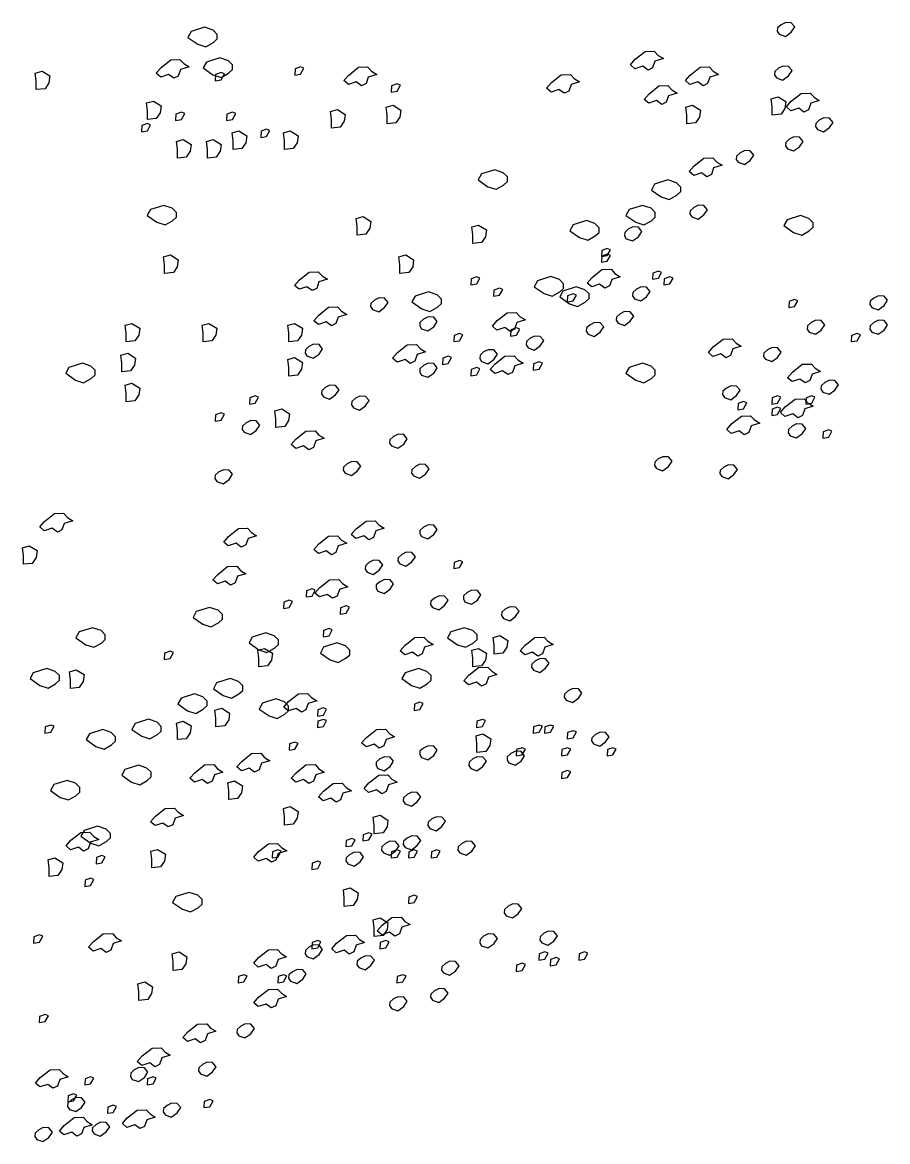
# Model space of a CAD drawing. Header units: millimetres. Extents: x 462666 to 1244237, y 2328025 to 3795663.
# Drawn here: x 1073242 to 1074748, y 2926836 to 2928785 of the extents above; entities that cross this region are included whole.
import ezdxf

# ---------------------------------------------------------------- set-up
doc = ezdxf.new("R2010")
doc.units = ezdxf.units.MM
doc.layers.add('arbre', color=250, linetype='Continuous')
doc.layers.add('Srafy', color=8, linetype='Continuous', lineweight=5)

# ---------------------------------------------------------------- blocks, each defined once
blk = doc.blocks.new('arbre3')
at = {"layer": 'arbre', "color": 252}
for points in [[(262.0811, 28.3131), (262.1354, 28.2957), (262.1854, 28.3239), (262.2115, 28.3478), (262.2115, 28.3782), (262.1832, 28.4065), (262.1267, 28.426), (262.0376, 28.3978), (262.0159, 28.3587)], [(265.953, 28.3801), (265.9943, 28.3649), (266.0334, 28.3932), (266.0574, 28.4279), (266.0334, 28.4562), (265.9965, 28.4583), (265.9661, 28.4431), (265.9422, 28.4214), (265.94, 28.3997)], [(264.9949, 28.2126), (265.0601, 28.2648), (265.1209, 28.2669), (265.147, 28.2387), (265.1818, 28.217), (265.1253, 28.1996), (265.1101, 28.1561), (265.0796, 28.1409), (265.0449, 28.167), (264.9927, 28.1496), (264.9623, 28.1757)], [(261.8367, 28.1575), (261.9019, 28.2097), (261.9627, 28.2118), (261.9888, 28.1836), (262.0236, 28.1619), (261.9671, 28.1445), (261.9519, 28.101), (261.9214, 28.0858), (261.8866, 28.1119), (261.8345, 28.0945), (261.8041, 28.1206)], [(262.1828, 28.1097), (262.2371, 28.0923), (262.2871, 28.1205), (262.3132, 28.1444), (262.3132, 28.1748), (262.285, 28.2031), (262.2284, 28.2226), (262.1393, 28.1944), (262.1176, 28.1553)], [(261.0056, 28.0103), (261.0056, 28.0689), (260.9991, 28.121), (261.0447, 28.1341), (261.0969, 28.1015), (261.0904, 28.0559), (261.0643, 28.0168)], [(262.1982, 28.0701), (262.2373, 28.0767), (262.259, 28.1158), (262.2373, 28.1245), (262.2003, 28.1114)], [(262.7275, 28.1079), (262.7666, 28.1145), (262.7884, 28.1536), (262.7666, 28.1623), (262.7297, 28.1492)], [(263.0866, 28.1076), (263.1518, 28.1597), (263.2126, 28.1619), (263.2387, 28.1336), (263.2735, 28.1119), (263.217, 28.0945), (263.2018, 28.0511), (263.1713, 28.0359), (263.1366, 28.0619), (263.0844, 28.0445), (263.054, 28.0706)], [(264.4365, 28.0576), (264.5017, 28.1097), (264.5625, 28.1119), (264.5886, 28.0836), (264.6234, 28.0619), (264.5669, 28.0445), (264.5517, 28.0011), (264.5212, 27.9859), (264.4864, 28.0119), (264.4343, 27.9946), (264.4039, 28.0206)], [(265.3614, 28.1076), (265.4266, 28.1597), (265.4875, 28.1619), (265.5135, 28.1336), (265.5483, 28.1119), (265.4918, 28.0945), (265.4766, 28.0511), (265.4462, 28.0359), (265.4114, 28.0619), (265.3592, 28.0445), (265.3288, 28.0706)], [(265.9348, 28.0895), (265.9761, 28.0742), (266.0153, 28.1025), (266.0392, 28.1373), (266.0153, 28.1655), (265.9783, 28.1677), (265.9479, 28.1525), (265.924, 28.1307), (265.9218, 28.109)], [(263.3703, 27.9946), (263.4094, 28.0011), (263.4312, 28.0402), (263.4094, 28.0489), (263.3725, 28.0358)], [(265.0864, 27.9826), (265.1516, 28.0348), (265.2125, 28.0369), (265.2386, 28.0087), (265.2733, 27.987), (265.2168, 27.9696), (265.2016, 27.9261), (265.1712, 27.9109), (265.1364, 27.937), (265.0842, 27.9196), (265.0538, 27.9457)], [(265.9071, 27.8394), (265.9071, 27.898), (265.9006, 27.9501), (265.9462, 27.9632), (265.9984, 27.9306), (265.9919, 27.885), (265.9658, 27.8459)], [(266.0334, 27.9331), (266.0986, 27.9853), (266.1595, 27.9874), (266.1856, 27.9592), (266.2203, 27.9375), (266.1638, 27.9201), (266.1486, 27.8766), (266.1182, 27.8614), (266.0834, 27.8875), (266.0312, 27.8701), (266.0008, 27.8962)], [(261.7466, 27.8109), (261.7466, 27.8695), (261.7401, 27.9216), (261.7857, 27.9347), (261.8378, 27.9021), (261.8313, 27.8565), (261.8052, 27.8174)], [(263.3424, 27.7824), (263.3424, 27.841), (263.3359, 27.8932), (263.3815, 27.9062), (263.4336, 27.8736), (263.4271, 27.828), (263.4011, 27.7889)], [(265.3372, 27.7824), (265.3372, 27.841), (265.3307, 27.8932), (265.3763, 27.9062), (265.4284, 27.8736), (265.4219, 27.828), (265.3958, 27.7889)], [(261.9335, 27.8056), (261.9726, 27.8121), (261.9944, 27.8512), (261.9726, 27.8599), (261.9357, 27.8469)], [(262.2738, 27.8056), (262.3129, 27.8121), (262.3347, 27.8512), (262.3129, 27.8599), (262.276, 27.8469)], [(262.9719, 27.7539), (262.9719, 27.8126), (262.9654, 27.8647), (263.011, 27.8777), (263.0632, 27.8451), (263.0567, 27.7995), (263.0306, 27.7604)], [(266.2075, 27.7443), (266.2488, 27.7291), (266.2879, 27.7573), (266.3118, 27.7921), (266.2879, 27.8203), (266.2509, 27.8225), (266.2205, 27.8073), (266.1966, 27.7856), (266.1944, 27.7638)], [(261.7066, 27.73), (261.7458, 27.7365), (261.7675, 27.7756), (261.7458, 27.7843), (261.7088, 27.7713)], [(262.3165, 27.6115), (262.3165, 27.6701), (262.31, 27.7222), (262.3556, 27.7353), (262.4077, 27.7027), (262.4012, 27.6571), (262.3752, 27.618)], [(262.5007, 27.6922), (262.5398, 27.6987), (262.5615, 27.7378), (262.5398, 27.7465), (262.5028, 27.7335)], [(262.6585, 27.6115), (262.6585, 27.6701), (262.652, 27.7222), (262.6976, 27.7353), (262.7497, 27.7027), (262.7432, 27.6571), (262.7171, 27.618)], [(261.946, 27.5545), (261.946, 27.6132), (261.9395, 27.6653), (261.9852, 27.6783), (262.0373, 27.6457), (262.0308, 27.6001), (262.0047, 27.561)], [(262.1455, 27.5545), (262.1455, 27.6132), (262.139, 27.6653), (262.1846, 27.6783), (262.2368, 27.6457), (262.2302, 27.6001), (262.2042, 27.561)], [(266.0075, 27.6171), (266.0488, 27.6019), (266.088, 27.6301), (266.1119, 27.6649), (266.088, 27.6931), (266.051, 27.6953), (266.0206, 27.6801), (265.9967, 27.6584), (265.9945, 27.6367)], [(265.6804, 27.5263), (265.7217, 27.5111), (265.7608, 27.5393), (265.7847, 27.5741), (265.7608, 27.6023), (265.7239, 27.6045), (265.6934, 27.5893), (265.6695, 27.5675), (265.6674, 27.5458)], [(265.3863, 27.5019), (265.4515, 27.5541), (265.5124, 27.5562), (265.5385, 27.528), (265.5732, 27.5063), (265.5167, 27.4889), (265.5015, 27.4454), (265.4711, 27.4302), (265.4363, 27.4563), (265.3842, 27.4389), (265.3537, 27.465)], [(264.014, 27.3639), (264.0684, 27.3465), (264.1184, 27.3748), (264.1445, 27.3987), (264.1445, 27.4291), (264.1162, 27.4573), (264.0597, 27.4769), (263.9706, 27.4486), (263.9488, 27.4095)], [(265.1671, 27.2961), (265.2214, 27.2787), (265.2714, 27.307), (265.2975, 27.3309), (265.2975, 27.3613), (265.2692, 27.3895), (265.2127, 27.4091), (265.1236, 27.3808), (265.1018, 27.3417)], [(261.8098, 27.1266), (261.8641, 27.1092), (261.9141, 27.1375), (261.9402, 27.1614), (261.9402, 27.1918), (261.9119, 27.22), (261.8554, 27.2396), (261.7663, 27.2114), (261.7446, 27.1722)], [(264.9975, 27.1266), (265.0518, 27.1092), (265.1018, 27.1375), (265.1279, 27.1614), (265.1279, 27.1918), (265.0996, 27.22), (265.0431, 27.2396), (264.954, 27.2114), (264.9323, 27.1722)], [(265.3714, 27.1629), (265.4127, 27.1477), (265.4518, 27.1759), (265.4758, 27.2107), (265.4518, 27.239), (265.4149, 27.2411), (265.3845, 27.2259), (265.3606, 27.2042), (265.3584, 27.1825)], [(263.1429, 27.0418), (263.1429, 27.1004), (263.1364, 27.1525), (263.182, 27.1656), (263.2342, 27.133), (263.2276, 27.0874), (263.2016, 27.0483)], [(264.6245, 27.0249), (264.6788, 27.0075), (264.7288, 27.0358), (264.7549, 27.0597), (264.7549, 27.0901), (264.7266, 27.1184), (264.6701, 27.1379), (264.581, 27.1097), (264.5593, 27.0706)], [(266.0488, 27.0588), (266.1031, 27.0414), (266.1531, 27.0697), (266.1792, 27.0936), (266.1792, 27.124), (266.1509, 27.1522), (266.0944, 27.1718), (266.0053, 27.1436), (265.9836, 27.1045)], [(263.9123, 26.9848), (263.9123, 27.0434), (263.9058, 27.0956), (263.9514, 27.1086), (264.0036, 27.076), (263.9971, 27.0304), (263.971, 26.9913)], [(264.9352, 27.0176), (264.9765, 27.0024), (265.0156, 27.0306), (265.0396, 27.0654), (265.0156, 27.0936), (264.9787, 27.0958), (264.9483, 27.0806), (264.9244, 27.0588), (264.9222, 27.0371)], [(264.7693, 26.8985), (264.8084, 26.905), (264.8302, 26.9441), (264.8084, 26.9528), (264.7715, 26.9398)], [(264.7693, 26.8607), (264.8084, 26.8672), (264.8302, 26.9063), (264.8084, 26.915), (264.7715, 26.902)], [(261.8606, 26.7854), (261.8606, 26.8441), (261.854, 26.8962), (261.8997, 26.9092), (261.9518, 26.8766), (261.9453, 26.831), (261.9192, 26.7919)], [(263.4279, 26.7854), (263.4279, 26.8441), (263.4214, 26.8962), (263.467, 26.9092), (263.5191, 26.8766), (263.5126, 26.831), (263.4865, 26.7919)], [(262.7581, 26.7433), (262.8233, 26.7955), (262.8841, 26.7976), (262.9102, 26.7694), (262.945, 26.7477), (262.8885, 26.7303), (262.8733, 26.6868), (262.8428, 26.6716), (262.808, 26.6977), (262.7559, 26.6803), (262.7255, 26.7064)], [(264.7073, 26.7593), (264.7725, 26.8114), (264.8334, 26.8136), (264.8594, 26.7854), (264.8942, 26.7636), (264.8377, 26.7462), (264.8225, 26.7028), (264.7921, 26.6876), (264.7573, 26.7137), (264.7051, 26.6963), (264.6747, 26.7223)], [(265.1096, 26.7473), (265.1487, 26.7538), (265.1705, 26.7929), (265.1487, 26.8016), (265.1118, 26.7886)], [(263.8997, 26.7095), (263.9388, 26.716), (263.9605, 26.7551), (263.9388, 26.7638), (263.9018, 26.7508)], [(264.3871, 26.6521), (264.4414, 26.6347), (264.4914, 26.6629), (264.5175, 26.6868), (264.5175, 26.7172), (264.4892, 26.7455), (264.4327, 26.765), (264.3436, 26.7368), (264.3219, 26.6977)], [(264.5566, 26.5843), (264.611, 26.5669), (264.661, 26.5951), (264.687, 26.619), (264.687, 26.6494), (264.6588, 26.6777), (264.6023, 26.6972), (264.5132, 26.669), (264.4914, 26.6299)], [(264.9897, 26.6179), (265.031, 26.6027), (265.0702, 26.6309), (265.0941, 26.6657), (265.0702, 26.6939), (265.0332, 26.6961), (265.0028, 26.6809), (264.9789, 26.6592), (264.9767, 26.6374)], [(265.1852, 26.7095), (265.2244, 26.716), (265.2461, 26.7551), (265.2244, 26.7638), (265.1874, 26.7508)], [(263.2449, 26.5452), (263.2862, 26.53), (263.3254, 26.5582), (263.3493, 26.593), (263.3254, 26.6213), (263.2884, 26.6234), (263.258, 26.6082), (263.2341, 26.5865), (263.2319, 26.5648)], [(263.5732, 26.5504), (263.6275, 26.533), (263.6775, 26.5612), (263.7036, 26.5851), (263.7036, 26.6155), (263.6753, 26.6438), (263.6188, 26.6633), (263.5297, 26.6351), (263.508, 26.596)], [(264.0509, 26.6339), (264.09, 26.6404), (264.1118, 26.6795), (264.09, 26.6882), (264.0531, 26.6752)], [(264.5424, 26.5961), (264.5816, 26.6026), (264.6033, 26.6417), (264.5816, 26.6504), (264.5446, 26.6374)], [(266.571, 26.5592), (266.6123, 26.544), (266.6514, 26.5722), (266.6753, 26.607), (266.6514, 26.6352), (266.6144, 26.6374), (266.584, 26.6222), (266.5601, 26.6005), (266.5579, 26.5788)], [(262.8866, 26.5083), (262.9518, 26.5605), (263.0126, 26.5626), (263.0387, 26.5344), (263.0735, 26.5127), (263.017, 26.4953), (263.0018, 26.4518), (262.9713, 26.4366), (262.9366, 26.4627), (262.8844, 26.4453), (262.854, 26.4714)], [(266.0171, 26.5583), (266.0562, 26.5648), (266.0779, 26.604), (266.0562, 26.6126), (266.0193, 26.5996)], [(263.5721, 26.418), (263.6134, 26.4028), (263.6525, 26.4311), (263.6764, 26.4658), (263.6525, 26.4941), (263.6156, 26.4963), (263.5851, 26.481), (263.5612, 26.4593), (263.5591, 26.4376)], [(264.0762, 26.4718), (264.1414, 26.524), (264.2022, 26.5261), (264.2283, 26.4979), (264.2631, 26.4762), (264.2066, 26.4588), (264.1914, 26.4153), (264.161, 26.4001), (264.1262, 26.4262), (264.074, 26.4088), (264.0436, 26.4349)], [(264.8807, 26.4544), (264.922, 26.4392), (264.9611, 26.4674), (264.985, 26.5022), (264.9611, 26.5304), (264.9242, 26.5326), (264.8937, 26.5174), (264.8698, 26.4957), (264.8677, 26.4739)], [(266.1529, 26.3957), (266.1942, 26.3805), (266.2334, 26.4087), (266.2573, 26.4435), (266.2334, 26.4717), (266.1964, 26.4739), (266.166, 26.4587), (266.1421, 26.437), (266.1399, 26.4152)], [(266.571, 26.3957), (266.6123, 26.3805), (266.6514, 26.4087), (266.6753, 26.4435), (266.6514, 26.4717), (266.6144, 26.4739), (266.584, 26.4587), (266.5601, 26.437), (266.5579, 26.4152)], [(261.6041, 26.3297), (261.6041, 26.3883), (261.5976, 26.4404), (261.6432, 26.4534), (261.6953, 26.4209), (261.6888, 26.3753), (261.6627, 26.3362)], [(262.117, 26.3297), (262.117, 26.3883), (262.1105, 26.4404), (262.1561, 26.4534), (262.2083, 26.4209), (262.2018, 26.3753), (262.1757, 26.3362)], [(262.687, 26.3297), (262.687, 26.3883), (262.6805, 26.4404), (262.7261, 26.4534), (262.7782, 26.4209), (262.7717, 26.3753), (262.7456, 26.3362)], [(264.1643, 26.3693), (264.2035, 26.3759), (264.2252, 26.415), (264.2035, 26.4237), (264.1665, 26.4106)], [(264.6808, 26.3817), (264.7221, 26.3665), (264.7612, 26.3947), (264.7851, 26.4295), (264.7612, 26.4577), (264.7242, 26.4599), (264.6938, 26.4447), (264.6699, 26.423), (264.6677, 26.4013)], [(263.7862, 26.3316), (263.8254, 26.3381), (263.8471, 26.3772), (263.8254, 26.3859), (263.7884, 26.3728)], [(264.2809, 26.2909), (264.3222, 26.2757), (264.3613, 26.3039), (264.3853, 26.3387), (264.3613, 26.3669), (264.3244, 26.3691), (264.294, 26.3539), (264.2701, 26.3321), (264.2679, 26.3104)], [(265.5141, 26.2961), (265.5793, 26.3483), (265.6402, 26.3504), (265.6663, 26.3222), (265.7011, 26.3005), (265.6446, 26.2831), (265.6293, 26.2396), (265.5989, 26.2244), (265.5641, 26.2505), (265.512, 26.2331), (265.4815, 26.2592)], [(266.433, 26.3316), (266.4721, 26.3381), (266.4939, 26.3772), (266.4721, 26.3859), (266.4352, 26.3728)], [(261.5756, 26.1303), (261.5756, 26.1889), (261.5691, 26.241), (261.6147, 26.254), (261.6668, 26.2215), (261.6603, 26.1759), (261.6342, 26.1368)], [(262.8087, 26.2364), (262.85, 26.2212), (262.8892, 26.2494), (262.9131, 26.2842), (262.8892, 26.3124), (262.8522, 26.3146), (262.8218, 26.2994), (262.7979, 26.2776), (262.7957, 26.2559)], [(263.4115, 26.2585), (263.4767, 26.3106), (263.5376, 26.3128), (263.5637, 26.2845), (263.5985, 26.2628), (263.5419, 26.2454), (263.5267, 26.202), (263.4963, 26.1868), (263.4615, 26.2128), (263.4094, 26.1954), (263.3789, 26.2215)], [(263.9719, 26.2), (264.0132, 26.1848), (264.0524, 26.2131), (264.0763, 26.2478), (264.0524, 26.2761), (264.0154, 26.2782), (263.985, 26.263), (263.9611, 26.2413), (263.9589, 26.2196)], [(265.8621, 26.214), (265.9034, 26.1988), (265.9426, 26.2271), (265.9665, 26.2618), (265.9426, 26.2901), (265.9056, 26.2922), (265.8752, 26.277), (265.8513, 26.2553), (265.8491, 26.2336)], [(261.2672, 26.0758), (261.3215, 26.0584), (261.3715, 26.0866), (261.3976, 26.1105), (261.3976, 26.141), (261.3693, 26.1692), (261.3128, 26.1888), (261.2237, 26.1605), (261.202, 26.1214)], [(262.687, 26.1018), (262.687, 26.1604), (262.6805, 26.2125), (262.7261, 26.2255), (262.7782, 26.193), (262.7717, 26.1474), (262.7456, 26.1083)], [(263.5721, 26.1092), (263.6134, 26.094), (263.6525, 26.1222), (263.6764, 26.157), (263.6525, 26.1852), (263.6156, 26.1874), (263.5851, 26.1722), (263.5612, 26.1505), (263.5591, 26.1287)], [(263.7106, 26.1804), (263.7497, 26.1869), (263.7715, 26.226), (263.7497, 26.2347), (263.7128, 26.2217)], [(264.0615, 26.1835), (264.1267, 26.2356), (264.1876, 26.2378), (264.2136, 26.2096), (264.2484, 26.1878), (264.1919, 26.1705), (264.1767, 26.127), (264.1463, 26.1118), (264.1115, 26.1379), (264.0593, 26.1205), (264.0289, 26.1466)], [(264.3156, 26.1426), (264.3547, 26.1491), (264.3764, 26.1882), (264.3547, 26.1969), (264.3178, 26.1839)], [(264.9975, 26.0758), (265.0518, 26.0584), (265.1018, 26.0866), (265.1279, 26.1105), (265.1279, 26.141), (265.0996, 26.1692), (265.0431, 26.1888), (264.954, 26.1605), (264.9323, 26.1214)], [(266.0414, 26.1284), (266.1066, 26.1806), (266.1675, 26.1828), (266.1935, 26.1545), (266.2283, 26.1328), (266.1718, 26.1154), (266.1566, 26.0719), (266.1262, 26.0567), (266.0914, 26.0828), (266.0392, 26.0654), (266.0088, 26.0915)], [(263.8997, 26.1048), (263.9388, 26.1113), (263.9605, 26.1504), (263.9388, 26.1591), (263.9018, 26.1461)], [(261.6041, 25.9309), (261.6041, 25.9895), (261.5976, 26.0416), (261.6432, 26.0546), (261.6953, 26.0221), (261.6888, 25.9765), (261.6627, 25.9374)], [(262.9178, 25.9639), (262.9591, 25.9486), (262.9982, 25.9769), (263.0221, 26.0116), (262.9982, 26.0399), (262.9613, 26.0421), (262.9308, 26.0269), (262.9069, 26.0051), (262.9048, 25.9834)], [(265.5895, 25.9597), (265.6308, 25.9445), (265.6699, 25.9727), (265.6939, 26.0075), (265.6699, 26.0357), (265.633, 26.0379), (265.6026, 26.0227), (265.5787, 26.001), (265.5765, 25.9792)], [(266.2438, 25.996), (266.2851, 25.9808), (266.3242, 26.009), (266.3482, 26.0438), (266.3242, 26.0721), (266.2873, 26.0742), (266.2569, 26.059), (266.233, 26.0373), (266.2308, 26.0156)], [(262.425, 25.9158), (262.4642, 25.9223), (262.4859, 25.9614), (262.4642, 25.9701), (262.4272, 25.9571)], [(263.1177, 25.8912), (263.159, 25.876), (263.1981, 25.9042), (263.2221, 25.939), (263.1981, 25.9672), (263.1612, 25.9694), (263.1308, 25.9542), (263.1069, 25.9325), (263.1047, 25.9107)], [(265.9036, 25.9158), (265.9428, 25.9223), (265.9645, 25.9614), (265.9428, 25.9701), (265.9058, 25.9571)], [(265.9935, 25.8969), (266.0587, 25.949), (266.1195, 25.9512), (266.1456, 25.9229), (266.1804, 25.9012), (266.1239, 25.8838), (266.1087, 25.8404), (266.0782, 25.8252), (266.0435, 25.8512), (265.9913, 25.8339), (265.9609, 25.8599)], [(266.1305, 25.9158), (266.1696, 25.9223), (266.1914, 25.9614), (266.1696, 25.9701), (266.1327, 25.9571)], [(262.6015, 25.76), (262.6015, 25.8186), (262.595, 25.8707), (262.6406, 25.8837), (262.6927, 25.8512), (262.6862, 25.8056), (262.6601, 25.7665)], [(265.6768, 25.878), (265.7159, 25.8845), (265.7376, 25.9236), (265.7159, 25.9323), (265.679, 25.9193)], [(265.9036, 25.8402), (265.9428, 25.8467), (265.9645, 25.8858), (265.9428, 25.8945), (265.9058, 25.8815)], [(262.1982, 25.8024), (262.2373, 25.8089), (262.259, 25.848), (262.2373, 25.8567), (262.2003, 25.8437)], [(262.3907, 25.7277), (262.432, 25.7125), (262.4711, 25.7407), (262.495, 25.7755), (262.4711, 25.8037), (262.4342, 25.8059), (262.4038, 25.7907), (262.3799, 25.769), (262.3777, 25.7472)], [(265.6364, 25.7837), (265.7016, 25.8358), (265.7624, 25.838), (265.7885, 25.8098), (265.8233, 25.788), (265.7668, 25.7706), (265.7516, 25.7272), (265.7211, 25.712), (265.6864, 25.7381), (265.6342, 25.7207), (265.6038, 25.7467)], [(262.7366, 25.6837), (262.8018, 25.7359), (262.8627, 25.738), (262.8887, 25.7098), (262.9235, 25.6881), (262.867, 25.6707), (262.8518, 25.6272), (262.8214, 25.612), (262.7866, 25.6381), (262.7344, 25.6207), (262.704, 25.6468)], [(266.0257, 25.7053), (266.067, 25.6901), (266.1061, 25.7184), (266.1301, 25.7531), (266.1061, 25.7814), (266.0692, 25.7835), (266.0388, 25.7683), (266.0149, 25.7466), (266.0127, 25.7249)], [(266.2439, 25.689), (266.2831, 25.6955), (266.3048, 25.7347), (266.2831, 25.7433), (266.2461, 25.7303)], [(263.3722, 25.6368), (263.4135, 25.6216), (263.4526, 25.6499), (263.4765, 25.6846), (263.4526, 25.7129), (263.4156, 25.7151), (263.3852, 25.6998), (263.3613, 25.6781), (263.3591, 25.6564)], [(263.0632, 25.4552), (263.1045, 25.44), (263.1436, 25.4682), (263.1675, 25.503), (263.1436, 25.5312), (263.1067, 25.5334), (263.0762, 25.5182), (263.0523, 25.4964), (263.0502, 25.4747)], [(263.5176, 25.437), (263.5589, 25.4218), (263.598, 25.45), (263.6219, 25.4848), (263.598, 25.513), (263.561, 25.5152), (263.5306, 25.5), (263.5067, 25.4783), (263.5045, 25.4565)], [(265.1351, 25.4873), (265.1764, 25.4721), (265.2156, 25.5004), (265.2395, 25.5351), (265.2156, 25.5634), (265.1786, 25.5655), (265.1482, 25.5503), (265.1243, 25.5286), (265.1221, 25.5069)], [(265.5713, 25.4328), (265.6126, 25.4176), (265.6518, 25.4458), (265.6757, 25.4806), (265.6518, 25.5089), (265.6148, 25.511), (265.5844, 25.4958), (265.5605, 25.4741), (265.5583, 25.4524)], [(262.209, 25.4007), (262.2503, 25.3854), (262.2894, 25.4137), (262.3133, 25.4485), (262.2894, 25.4767), (262.2524, 25.4789), (262.222, 25.4637), (262.1981, 25.4419), (262.1959, 25.4202)], [(261.0617, 25.134), (261.1269, 25.1861), (261.1878, 25.1883), (261.2139, 25.1601), (261.2486, 25.1383), (261.1921, 25.121), (261.1769, 25.0775), (261.1465, 25.0623), (261.1117, 25.0884), (261.0595, 25.071), (261.0291, 25.0971)], [(263.1366, 25.084), (263.2018, 25.1362), (263.2626, 25.1383), (263.2887, 25.1101), (263.3235, 25.0884), (263.267, 25.071), (263.2518, 25.0275), (263.2213, 25.0123), (263.1865, 25.0384), (263.1344, 25.021), (263.104, 25.0471)], [(262.2866, 25.034), (262.3518, 25.0862), (262.4127, 25.0884), (262.4388, 25.0601), (262.4735, 25.0384), (262.417, 25.021), (262.4018, 24.9776), (262.3714, 24.9624), (262.3366, 24.9884), (262.2844, 24.971), (262.254, 24.9971)], [(263.5721, 25.0331), (263.6134, 25.0179), (263.6525, 25.0462), (263.6764, 25.0809), (263.6525, 25.1092), (263.6156, 25.1113), (263.5851, 25.0961), (263.5612, 25.0744), (263.5591, 25.0527)], [(262.8866, 24.9841), (262.9518, 25.0362), (263.0126, 25.0384), (263.0387, 25.0101), (263.0735, 24.9884), (263.017, 24.971), (263.0018, 24.9276), (262.9713, 24.9124), (262.9366, 24.9384), (262.8844, 24.9211), (262.854, 24.9471)], [(260.9202, 24.8484), (260.9202, 24.907), (260.9136, 24.9592), (260.9593, 24.9722), (261.0114, 24.9396), (261.0049, 24.894), (260.9788, 24.8549)], [(263.4267, 24.8515), (263.468, 24.8362), (263.5071, 24.8645), (263.531, 24.8993), (263.5071, 24.9275), (263.4702, 24.9297), (263.4397, 24.9145), (263.4158, 24.8927), (263.4137, 24.871)], [(262.2148, 24.7816), (262.28, 24.8338), (262.3409, 24.8359), (262.367, 24.8077), (262.4018, 24.786), (262.3452, 24.7686), (262.33, 24.7251), (262.2996, 24.7099), (262.2648, 24.736), (262.2127, 24.7186), (262.1822, 24.7447)], [(263.2086, 24.7969), (263.2499, 24.7817), (263.289, 24.81), (263.3129, 24.8447), (263.289, 24.873), (263.2521, 24.8752), (263.2216, 24.86), (263.1977, 24.8382), (263.1956, 24.8165)], [(263.7862, 24.8197), (263.8254, 24.8263), (263.8471, 24.8654), (263.8254, 24.8741), (263.7884, 24.861)], [(262.8031, 24.6308), (262.8423, 24.6373), (262.864, 24.6764), (262.8423, 24.6851), (262.8053, 24.672)], [(262.8939, 24.6938), (262.9591, 24.7459), (263.0199, 24.7481), (263.046, 24.7199), (263.0808, 24.6981), (263.0243, 24.6807), (263.0091, 24.6373), (262.9786, 24.6221), (262.9439, 24.6482), (262.8917, 24.6308), (262.8613, 24.6569)], [(263.2813, 24.6698), (263.3226, 24.6546), (263.3617, 24.6828), (263.3856, 24.7176), (263.3617, 24.7458), (263.3248, 24.748), (263.2943, 24.7328), (263.2704, 24.7111), (263.2683, 24.6893)], [(262.6519, 24.5552), (262.691, 24.5617), (262.7128, 24.6008), (262.691, 24.6095), (262.6541, 24.5964)], [(263.6448, 24.5608), (263.6861, 24.5456), (263.7252, 24.5738), (263.7491, 24.6086), (263.7252, 24.6368), (263.6883, 24.639), (263.6578, 24.6238), (263.6339, 24.6021), (263.6318, 24.5803)], [(263.8629, 24.5971), (263.9042, 24.5819), (263.9433, 24.6101), (263.9672, 24.6449), (263.9433, 24.6731), (263.9064, 24.6753), (263.8759, 24.6601), (263.852, 24.6384), (263.8499, 24.6167)], [(262.115, 24.4487), (262.1693, 24.4313), (262.2193, 24.4595), (262.2454, 24.4834), (262.2454, 24.5139), (262.2171, 24.5421), (262.1606, 24.5617), (262.0715, 24.5334), (262.0498, 24.4943)], [(263.03, 24.5174), (263.0691, 24.5239), (263.0909, 24.563), (263.0691, 24.5717), (263.0322, 24.5587)], [(264.1173, 24.4881), (264.1586, 24.4729), (264.1978, 24.5011), (264.2217, 24.5359), (264.1978, 24.5641), (264.1608, 24.5663), (264.1304, 24.5511), (264.1065, 24.5294), (264.1043, 24.5077)], [(261.335, 24.3131), (261.3893, 24.2957), (261.4393, 24.324), (261.4654, 24.3479), (261.4654, 24.3783), (261.4372, 24.4065), (261.3807, 24.4261), (261.2915, 24.3978), (261.2698, 24.3587)], [(262.488, 24.2792), (262.5423, 24.2618), (262.5923, 24.2901), (262.6184, 24.314), (262.6184, 24.3444), (262.5902, 24.3726), (262.5337, 24.3922), (262.4445, 24.3639), (262.4228, 24.3248)], [(262.9166, 24.3662), (262.9557, 24.3727), (262.9774, 24.4118), (262.9557, 24.4205), (262.9188, 24.4075)], [(263.8106, 24.3131), (263.8649, 24.2957), (263.9149, 24.324), (263.941, 24.3479), (263.941, 24.3783), (263.9127, 24.4065), (263.8562, 24.4261), (263.7671, 24.3978), (263.7454, 24.3587)], [(262.9628, 24.2114), (263.0171, 24.194), (263.0671, 24.2223), (263.0932, 24.2462), (263.0932, 24.2766), (263.0649, 24.3048), (263.0084, 24.3244), (262.9193, 24.2961), (262.8976, 24.257)], [(263.4615, 24.3094), (263.5267, 24.3615), (263.5876, 24.3637), (263.6137, 24.3355), (263.6485, 24.3137), (263.5919, 24.2964), (263.5767, 24.2529), (263.5463, 24.2377), (263.5115, 24.2638), (263.4594, 24.2464), (263.4289, 24.2725)], [(264.0548, 24.2502), (264.0548, 24.3089), (264.0483, 24.361), (264.0939, 24.374), (264.1461, 24.3414), (264.1395, 24.2958), (264.1135, 24.2567)], [(264.2615, 24.3094), (264.3267, 24.3615), (264.3875, 24.3637), (264.4136, 24.3355), (264.4484, 24.3137), (264.3919, 24.2964), (264.3767, 24.2529), (264.3462, 24.2377), (264.3115, 24.2638), (264.2593, 24.2464), (264.2289, 24.2725)], [(261.8579, 24.215), (261.897, 24.2215), (261.9187, 24.2606), (261.897, 24.2693), (261.86, 24.2563)], [(262.4875, 24.1648), (262.4875, 24.2234), (262.481, 24.2755), (262.5266, 24.2885), (262.5787, 24.256), (262.5722, 24.2104), (262.5461, 24.1713)], [(263.9123, 24.1648), (263.9123, 24.2234), (263.9058, 24.2755), (263.9514, 24.2885), (264.0036, 24.256), (263.9971, 24.2104), (263.971, 24.1713)], [(263.8865, 24.1095), (263.9517, 24.1616), (264.0126, 24.1638), (264.0386, 24.1356), (264.0734, 24.1138), (264.0169, 24.0965), (264.0017, 24.053), (263.9713, 24.0378), (263.9365, 24.0639), (263.8843, 24.0465), (263.8539, 24.0726)], [(264.3173, 24.1429), (264.3586, 24.1277), (264.3977, 24.156), (264.4216, 24.1907), (264.3977, 24.219), (264.3607, 24.2211), (264.3303, 24.2059), (264.3064, 24.1842), (264.3042, 24.1625)], [(261.0298, 24.0419), (261.0841, 24.0245), (261.1341, 24.0528), (261.1602, 24.0767), (261.1602, 24.1071), (261.132, 24.1353), (261.0754, 24.1549), (260.9863, 24.1266), (260.9646, 24.0875)], [(261.2336, 24.0223), (261.2336, 24.081), (261.2271, 24.1331), (261.2727, 24.1461), (261.3249, 24.1135), (261.3183, 24.0679), (261.2923, 24.0289)], [(262.2506, 23.9741), (262.305, 23.9567), (262.355, 23.985), (262.381, 24.0089), (262.381, 24.0393), (262.3528, 24.0675), (262.2963, 24.0871), (262.2072, 24.0588), (262.1854, 24.0197)], [(263.5054, 24.0419), (263.5597, 24.0245), (263.6097, 24.0528), (263.6358, 24.0767), (263.6358, 24.1071), (263.6075, 24.1353), (263.551, 24.1549), (263.4619, 24.1266), (263.4402, 24.0875)], [(264.5354, 23.9431), (264.5767, 23.9279), (264.6158, 23.9561), (264.6397, 23.9909), (264.6158, 24.0191), (264.5788, 24.0213), (264.5484, 24.0061), (264.5245, 23.9844), (264.5223, 23.9626)], [(262.0132, 23.8724), (262.0676, 23.855), (262.1176, 23.8833), (262.1437, 23.9072), (262.1437, 23.9376), (262.1154, 23.9658), (262.0589, 23.9854), (261.9698, 23.9571), (261.948, 23.918)], [(262.5558, 23.8385), (262.6102, 23.8211), (262.6602, 23.8494), (262.6862, 23.8733), (262.6862, 23.9037), (262.658, 23.9319), (262.6015, 23.9515), (262.5124, 23.9233), (262.4906, 23.8841)], [(262.6866, 23.9346), (262.7518, 23.9867), (262.8127, 23.9889), (262.8387, 23.9607), (262.8735, 23.9389), (262.817, 23.9215), (262.8018, 23.8781), (262.7714, 23.8629), (262.7366, 23.889), (262.6844, 23.8716), (262.654, 23.8976)], [(262.2025, 23.766), (262.2025, 23.8246), (262.196, 23.8767), (262.2416, 23.8897), (262.2938, 23.8572), (262.2872, 23.8116), (262.2612, 23.7725)], [(262.8788, 23.8371), (262.9179, 23.8436), (262.9396, 23.8827), (262.9179, 23.8914), (262.8809, 23.8783)], [(263.5216, 23.8748), (263.5607, 23.8814), (263.5824, 23.9205), (263.5607, 23.9292), (263.5237, 23.9161)], [(261.708, 23.7029), (261.7624, 23.6855), (261.8124, 23.7138), (261.8384, 23.7377), (261.8384, 23.7681), (261.8102, 23.7963), (261.7537, 23.8159), (261.6646, 23.7877), (261.6428, 23.7486)], [(261.946, 23.6805), (261.946, 23.7392), (261.9395, 23.7913), (261.9852, 23.8043), (262.0373, 23.7717), (262.0308, 23.7261), (262.0047, 23.687)], [(262.8788, 23.7615), (262.9179, 23.768), (262.9396, 23.8071), (262.9179, 23.8158), (262.8809, 23.8027)], [(263.9375, 23.7615), (263.9766, 23.768), (263.9983, 23.8071), (263.9766, 23.8158), (263.9396, 23.8027)], [(261.0638, 23.7237), (261.103, 23.7302), (261.1247, 23.7693), (261.103, 23.778), (261.066, 23.7649)], [(261.4028, 23.6351), (261.4572, 23.6177), (261.5072, 23.646), (261.5332, 23.6699), (261.5332, 23.7003), (261.505, 23.7286), (261.4485, 23.7481), (261.3594, 23.7199), (261.3376, 23.6808)], [(263.2054, 23.6956), (263.2706, 23.7478), (263.3315, 23.7499), (263.3576, 23.7217), (263.3923, 23.7), (263.3358, 23.6826), (263.3206, 23.6391), (263.2902, 23.6239), (263.2554, 23.65), (263.2032, 23.6326), (263.1728, 23.6587)], [(263.9408, 23.5951), (263.9408, 23.6537), (263.9343, 23.7058), (263.9799, 23.7188), (264.0321, 23.6863), (264.0256, 23.6407), (263.9995, 23.6016)], [(264.3156, 23.7237), (264.3547, 23.7302), (264.3764, 23.7693), (264.3547, 23.778), (264.3178, 23.7649)], [(264.3912, 23.7237), (264.4303, 23.7302), (264.4521, 23.7693), (264.4303, 23.778), (264.3934, 23.7649)], [(264.5424, 23.6859), (264.5816, 23.6924), (264.6033, 23.7315), (264.5816, 23.7402), (264.5446, 23.7272)], [(264.7171, 23.6524), (264.7584, 23.6372), (264.7975, 23.6654), (264.8215, 23.7002), (264.7975, 23.7284), (264.7606, 23.7306), (264.7302, 23.7154), (264.7063, 23.6937), (264.7041, 23.6719)], [(262.6897, 23.6103), (262.7288, 23.6168), (262.7506, 23.6559), (262.7288, 23.6646), (262.6919, 23.6516)], [(263.5721, 23.5616), (263.6134, 23.5463), (263.6525, 23.5746), (263.6764, 23.6094), (263.6525, 23.6376), (263.6156, 23.6398), (263.5851, 23.6246), (263.5612, 23.6028), (263.5591, 23.5811)], [(262.3746, 23.5359), (262.4398, 23.588), (262.5007, 23.5902), (262.5267, 23.562), (262.5615, 23.5403), (262.505, 23.5229), (262.4898, 23.4794), (262.4594, 23.4642), (262.4246, 23.4903), (262.3724, 23.4729), (262.342, 23.499)], [(263.2813, 23.4889), (263.3226, 23.4737), (263.3617, 23.5019), (263.3856, 23.5367), (263.3617, 23.5649), (263.3248, 23.5671), (263.2943, 23.5519), (263.2704, 23.5302), (263.2683, 23.5084)], [(263.8992, 23.4889), (263.9405, 23.4737), (263.9797, 23.5019), (264.0036, 23.5367), (263.9797, 23.5649), (263.9427, 23.5671), (263.9123, 23.5519), (263.8884, 23.5302), (263.8862, 23.5084)], [(264.1537, 23.5252), (264.195, 23.51), (264.2341, 23.5383), (264.258, 23.573), (264.2341, 23.6013), (264.1972, 23.6034), (264.1667, 23.5882), (264.1428, 23.5665), (264.1407, 23.5448)], [(264.2022, 23.5725), (264.2413, 23.579), (264.263, 23.6181), (264.2413, 23.6268), (264.2043, 23.6138)], [(264.5046, 23.5725), (264.5438, 23.579), (264.5655, 23.6181), (264.5438, 23.6268), (264.5068, 23.6138)], [(264.8071, 23.5725), (264.8463, 23.579), (264.868, 23.6181), (264.8463, 23.6268), (264.8093, 23.6138)], [(261.6402, 23.3978), (261.6946, 23.3805), (261.7445, 23.4087), (261.7706, 23.4326), (261.7706, 23.463), (261.7424, 23.4913), (261.6859, 23.5108), (261.5967, 23.4826), (261.575, 23.4435)], [(262.0616, 23.4598), (262.1268, 23.512), (262.1877, 23.5141), (262.2138, 23.4859), (262.2486, 23.4642), (262.1921, 23.4468), (262.1768, 23.4033), (262.1464, 23.3881), (262.1116, 23.4142), (262.0595, 23.3968), (262.029, 23.4229)], [(262.7366, 23.4598), (262.8018, 23.512), (262.8627, 23.5141), (262.8887, 23.4859), (262.9235, 23.4642), (262.867, 23.4468), (262.8518, 23.4033), (262.8214, 23.3881), (262.7866, 23.4142), (262.7344, 23.3968), (262.704, 23.4229)], [(263.2214, 23.3922), (263.2866, 23.4443), (263.3475, 23.4465), (263.3735, 23.4182), (263.4083, 23.3965), (263.3518, 23.3791), (263.3366, 23.3357), (263.3062, 23.3205), (263.2714, 23.3465), (263.2192, 23.3292), (263.1888, 23.3552)], [(264.5046, 23.4213), (264.5438, 23.4278), (264.5655, 23.4669), (264.5438, 23.4756), (264.5068, 23.4626)], [(261.1654, 23.2962), (261.2198, 23.2788), (261.2698, 23.307), (261.2959, 23.3309), (261.2959, 23.3613), (261.2676, 23.3896), (261.2111, 23.4091), (261.122, 23.3809), (261.1002, 23.3418)], [(262.288, 23.2817), (262.288, 23.3404), (262.2815, 23.3925), (262.3271, 23.4055), (262.3792, 23.3729), (262.3727, 23.3273), (262.3467, 23.2882)], [(262.9178, 23.3363), (262.983, 23.3884), (263.0439, 23.3906), (263.07, 23.3623), (263.1048, 23.3406), (263.0482, 23.3232), (263.033, 23.2798), (263.0026, 23.2646), (262.9678, 23.2906), (262.9157, 23.2733), (262.8852, 23.2993)], [(263.463, 23.2527), (263.5043, 23.2375), (263.5435, 23.2657), (263.5674, 23.3005), (263.5435, 23.3288), (263.5065, 23.3309), (263.4761, 23.3157), (263.4522, 23.294), (263.45, 23.2723)], [(261.7994, 23.1707), (261.8646, 23.2228), (261.9255, 23.225), (261.9516, 23.1967), (261.9863, 23.175), (261.9298, 23.1576), (261.9146, 23.1142), (261.8842, 23.099), (261.8494, 23.125), (261.7972, 23.1077), (261.7668, 23.1337)], [(262.6585, 23.1108), (262.6585, 23.1694), (262.652, 23.2216), (262.6976, 23.2346), (262.7497, 23.202), (262.7432, 23.1564), (262.7171, 23.1173)], [(263.2569, 23.0538), (263.2569, 23.1125), (263.2504, 23.1646), (263.296, 23.1776), (263.3481, 23.145), (263.3416, 23.0994), (263.3156, 23.0604)], [(263.6266, 23.0892), (263.6679, 23.074), (263.707, 23.1022), (263.731, 23.137), (263.707, 23.1652), (263.6701, 23.1674), (263.6397, 23.1522), (263.6158, 23.1305), (263.6136, 23.1088)], [(261.2367, 23.01), (261.3019, 23.0622), (261.3628, 23.0644), (261.3889, 23.0361), (261.4236, 23.0144), (261.3671, 22.997), (261.3519, 22.9535), (261.3215, 22.9383), (261.2867, 22.9644), (261.2345, 22.947), (261.2041, 22.9731)], [(261.3689, 22.9911), (261.4233, 22.9737), (261.4732, 23.0019), (261.4993, 23.0258), (261.4993, 23.0562), (261.4711, 23.0845), (261.4146, 23.104), (261.3254, 23.0758), (261.3037, 23.0367)], [(263.1813, 23.0056), (263.2204, 23.0121), (263.2421, 23.0512), (263.2204, 23.0599), (263.1834, 23.0468)], [(263.463, 22.962), (263.5043, 22.9468), (263.5435, 22.9751), (263.5674, 23.0098), (263.5435, 23.0381), (263.5065, 23.0402), (263.4761, 23.025), (263.4522, 23.0033), (263.45, 22.9816)], [(262.4866, 22.9351), (262.5518, 22.9872), (262.6127, 22.9894), (262.6388, 22.9611), (262.6735, 22.9394), (262.617, 22.922), (262.6018, 22.8786), (262.5714, 22.8634), (262.5366, 22.8894), (262.4844, 22.8721), (262.454, 22.8981)], [(263.0678, 22.9678), (263.1069, 22.9743), (263.1287, 23.0134), (263.1069, 23.0221), (263.07, 23.009)], [(263.3176, 22.9257), (263.3589, 22.9105), (263.3981, 22.9387), (263.422, 22.9735), (263.3981, 23.0017), (263.3611, 23.0039), (263.3307, 22.9887), (263.3068, 22.967), (263.3046, 22.9452)], [(263.8265, 22.9257), (263.8678, 22.9105), (263.907, 22.9387), (263.9309, 22.9735), (263.907, 23.0017), (263.87, 23.0039), (263.8396, 22.9887), (263.8157, 22.967), (263.8135, 22.9452)], [(261.0911, 22.769), (261.0911, 22.8276), (261.0846, 22.8797), (261.1302, 22.8928), (261.1824, 22.8602), (261.1759, 22.8146), (261.1498, 22.7755)], [(261.4041, 22.8544), (261.4433, 22.8609), (261.465, 22.9), (261.4433, 22.9087), (261.4063, 22.8957)], [(261.7751, 22.826), (261.7751, 22.8846), (261.7686, 22.9367), (261.8142, 22.9497), (261.8663, 22.9172), (261.8598, 22.8716), (261.8337, 22.8325)], [(262.5763, 22.8922), (262.6154, 22.8987), (262.6371, 22.9378), (262.6154, 22.9465), (262.5785, 22.9334)], [(263.0814, 22.853), (263.1227, 22.8378), (263.1618, 22.8661), (263.1857, 22.9008), (263.1618, 22.9291), (263.1248, 22.9312), (263.0944, 22.916), (263.0705, 22.8943), (263.0683, 22.8726)], [(263.3703, 22.8922), (263.4094, 22.8987), (263.4312, 22.9378), (263.4094, 22.9465), (263.3725, 22.9334)], [(263.4837, 22.8922), (263.5229, 22.8987), (263.5446, 22.9378), (263.5229, 22.9465), (263.4859, 22.9334)], [(263.635, 22.8922), (263.6741, 22.8987), (263.6958, 22.9378), (263.6741, 22.9465), (263.6372, 22.9334)], [(262.841, 22.8166), (262.8801, 22.8231), (262.9018, 22.8622), (262.8801, 22.8709), (262.8431, 22.8579)], [(261.3285, 22.7032), (261.3676, 22.7097), (261.3894, 22.7488), (261.3676, 22.7575), (261.3307, 22.7445)], [(263.0574, 22.5696), (263.0574, 22.6282), (263.0509, 22.6803), (263.0965, 22.6934), (263.1487, 22.6608), (263.1422, 22.6152), (263.1161, 22.5761)], [(261.9793, 22.5504), (262.0337, 22.533), (262.0837, 22.5613), (262.1097, 22.5852), (262.1097, 22.6156), (262.0815, 22.6438), (262.025, 22.6634), (261.9359, 22.6351), (261.9141, 22.596)], [(263.4837, 22.5898), (263.5229, 22.5963), (263.5446, 22.6354), (263.5229, 22.6441), (263.4859, 22.6311)], [(264.1355, 22.5078), (264.1768, 22.4926), (264.2159, 22.5209), (264.2399, 22.5556), (264.2159, 22.5839), (264.179, 22.5861), (264.1486, 22.5708), (264.1247, 22.5491), (264.1225, 22.5274)], [(263.2569, 22.3702), (263.2569, 22.4288), (263.2504, 22.4809), (263.296, 22.494), (263.3481, 22.4614), (263.3416, 22.4158), (263.3156, 22.3767)], [(263.3093, 22.444), (263.3745, 22.4961), (263.4353, 22.4983), (263.4614, 22.4701), (263.4962, 22.4483), (263.4397, 22.431), (263.4245, 22.3875), (263.394, 22.3723), (263.3593, 22.3984), (263.3071, 22.381), (263.2767, 22.4071)], [(260.9882, 22.3252), (261.0273, 22.3318), (261.0491, 22.3709), (261.0273, 22.3796), (260.9904, 22.3665)], [(261.3867, 22.3354), (261.4519, 22.3875), (261.5128, 22.3897), (261.5388, 22.3614), (261.5736, 22.3397), (261.5171, 22.3223), (261.5019, 22.2789), (261.4715, 22.2637), (261.4367, 22.2897), (261.3845, 22.2724), (261.3541, 22.2984)], [(263.0057, 22.3242), (263.0709, 22.3763), (263.1318, 22.3785), (263.1579, 22.3503), (263.1926, 22.3286), (263.1361, 22.3112), (263.1209, 22.2677), (263.0905, 22.2525), (263.0557, 22.2786), (263.0035, 22.2612), (262.9731, 22.2873)], [(263.9719, 22.308), (264.0132, 22.2928), (264.0524, 22.321), (264.0763, 22.3558), (264.0524, 22.384), (264.0154, 22.3862), (263.985, 22.371), (263.9611, 22.3493), (263.9589, 22.3275)], [(264.3718, 22.3262), (264.4131, 22.311), (264.4522, 22.3392), (264.4761, 22.374), (264.4522, 22.4022), (264.4153, 22.4044), (264.3848, 22.3892), (264.3609, 22.3674), (264.3588, 22.3457)], [(262.8087, 22.2353), (262.85, 22.2201), (262.8892, 22.2484), (262.9131, 22.2831), (262.8892, 22.3114), (262.8522, 22.3135), (262.8218, 22.2983), (262.7979, 22.2766), (262.7957, 22.2549)], [(262.841, 22.2874), (262.8801, 22.294), (262.9018, 22.3331), (262.8801, 22.3418), (262.8431, 22.3287)], [(263.2947, 22.2874), (263.3338, 22.294), (263.3555, 22.3331), (263.3338, 22.3418), (263.2969, 22.3287)], [(261.9176, 22.1423), (261.9176, 22.2009), (261.911, 22.2531), (261.9567, 22.2661), (262.0088, 22.2335), (262.0023, 22.1879), (261.9762, 22.1488)], [(262.4864, 22.2284), (262.5516, 22.2805), (262.6125, 22.2827), (262.6386, 22.2545), (262.6734, 22.2327), (262.6169, 22.2153), (262.6016, 22.1719), (262.5712, 22.1567), (262.5364, 22.1828), (262.4843, 22.1654), (262.4538, 22.1914)], [(263.1541, 22.1627), (263.1954, 22.1474), (263.2345, 22.1757), (263.2584, 22.2105), (263.2345, 22.2387), (263.1975, 22.2409), (263.1671, 22.2257), (263.1432, 22.2039), (263.141, 22.1822)], [(264.3534, 22.2118), (264.3925, 22.2184), (264.4143, 22.2575), (264.3925, 22.2662), (264.3556, 22.2531)], [(264.429, 22.1741), (264.4681, 22.1806), (264.4899, 22.2197), (264.4681, 22.2284), (264.4312, 22.2153)], [(264.6181, 22.2118), (264.6572, 22.2184), (264.6789, 22.2575), (264.6572, 22.2662), (264.6202, 22.2531)], [(262.6997, 22.0718), (262.741, 22.0566), (262.7801, 22.0849), (262.804, 22.1196), (262.7801, 22.1479), (262.7432, 22.15), (262.7127, 22.1348), (262.6888, 22.1131), (262.6867, 22.0914)], [(263.7175, 22.1263), (263.7588, 22.1111), (263.7979, 22.1394), (263.8218, 22.1741), (263.7979, 22.2024), (263.761, 22.2045), (263.7305, 22.1893), (263.7066, 22.1676), (263.7045, 22.1459)], [(264.2022, 22.1363), (264.2413, 22.1428), (264.263, 22.1819), (264.2413, 22.1906), (264.2043, 22.1775)], [(262.3494, 22.0607), (262.3885, 22.0672), (262.4103, 22.1063), (262.3885, 22.115), (262.3516, 22.1019)], [(262.6141, 22.0607), (262.6532, 22.0672), (262.6749, 22.1063), (262.6532, 22.115), (262.6163, 22.1019)], [(263.4081, 22.0607), (263.4472, 22.0672), (263.469, 22.1063), (263.4472, 22.115), (263.4103, 22.1019)], [(261.6896, 21.9429), (261.6896, 22.0015), (261.6831, 22.0537), (261.7287, 22.0667), (261.7808, 22.0341), (261.7743, 21.9885), (261.7482, 21.9494)], [(262.4864, 21.9649), (262.5516, 22.017), (262.6125, 22.0192), (262.6386, 21.9909), (262.6734, 21.9692), (262.6169, 21.9518), (262.6016, 21.9084), (262.5712, 21.8932), (262.5364, 21.9192), (262.4843, 21.9019), (262.4538, 21.9279)], [(263.6448, 21.9446), (263.6861, 21.9294), (263.7252, 21.9577), (263.7491, 21.9924), (263.7252, 22.0207), (263.6883, 22.0229), (263.6578, 22.0077), (263.6339, 21.9859), (263.6318, 21.9642)], [(263.3722, 21.8901), (263.4135, 21.8749), (263.4526, 21.9032), (263.4765, 21.9379), (263.4526, 21.9662), (263.4156, 21.9684), (263.3852, 21.9531), (263.3613, 21.9314), (263.3591, 21.9097)], [(261.026, 21.7961), (261.0652, 21.8026), (261.0869, 21.8417), (261.0652, 21.8504), (261.0282, 21.8374)], [(262.0151, 21.7333), (262.0803, 21.7854), (262.1412, 21.7876), (262.1673, 21.7594), (262.202, 21.7376), (262.1455, 21.7203), (262.1303, 21.6768), (262.0999, 21.6616), (262.0651, 21.6877), (262.0129, 21.6703), (261.9825, 21.6964)], [(262.3544, 21.7085), (262.3957, 21.6933), (262.4348, 21.7215), (262.4587, 21.7563), (262.4348, 21.7845), (262.3978, 21.7867), (262.3674, 21.7715), (262.3435, 21.7497), (262.3413, 21.728)], [(261.7115, 21.5736), (261.7767, 21.6257), (261.8376, 21.6279), (261.8637, 21.5997), (261.8985, 21.5779), (261.842, 21.5605), (261.8267, 21.5171), (261.7963, 21.5019), (261.7615, 21.528), (261.7094, 21.5106), (261.6789, 21.5366)], [(261.0325, 21.4298), (261.0977, 21.482), (261.1586, 21.4842), (261.1847, 21.4559), (261.2194, 21.4342), (261.1629, 21.4168), (261.1477, 21.3734), (261.1173, 21.3581), (261.0825, 21.3842), (261.0303, 21.3668), (260.9999, 21.3929)], [(261.6455, 21.4178), (261.6868, 21.4026), (261.726, 21.4308), (261.7499, 21.4656), (261.726, 21.4938), (261.689, 21.496), (261.6586, 21.4808), (261.6347, 21.4591), (261.6325, 21.4373)], [(262.0999, 21.4541), (262.1412, 21.4389), (262.1803, 21.4672), (262.2042, 21.5019), (262.1803, 21.5302), (262.1434, 21.5323), (262.113, 21.5171), (262.0891, 21.4954), (262.0869, 21.4737)], [(261.3285, 21.3803), (261.3676, 21.3869), (261.3894, 21.426), (261.3676, 21.4347), (261.3307, 21.4216)], [(261.7444, 21.3803), (261.7836, 21.3869), (261.8053, 21.426), (261.7836, 21.4347), (261.7466, 21.4216)], [(261.2275, 21.2179), (261.2688, 21.2027), (261.3079, 21.231), (261.3318, 21.2657), (261.3079, 21.294), (261.271, 21.2962), (261.2406, 21.2809), (261.2167, 21.2592), (261.2145, 21.2375)], [(261.2151, 21.267), (261.2542, 21.2735), (261.2759, 21.3126), (261.2542, 21.3213), (261.2173, 21.3082)], [(261.8636, 21.1816), (261.9049, 21.1664), (261.9441, 21.1946), (261.968, 21.2294), (261.9441, 21.2577), (261.9071, 21.2598), (261.8767, 21.2446), (261.8528, 21.2229), (261.8506, 21.2012)], [(262.1225, 21.2292), (262.1617, 21.2357), (262.1834, 21.2748), (262.1617, 21.2835), (262.1247, 21.2704)], [(261.4798, 21.1914), (261.5189, 21.1979), (261.5406, 21.237), (261.5189, 21.2457), (261.4819, 21.2327)], [(261.6117, 21.1609), (261.6769, 21.2131), (261.7377, 21.2153), (261.7638, 21.187), (261.7986, 21.1653), (261.7421, 21.1479), (261.7269, 21.1044), (261.6964, 21.0892), (261.6617, 21.1153), (261.6095, 21.0979), (261.5791, 21.124)], [(261.1923, 21.1104), (261.2575, 21.1626), (261.3183, 21.1647), (261.3444, 21.1365), (261.3792, 21.1148), (261.3227, 21.0974), (261.3075, 21.0539), (261.277, 21.0387), (261.2423, 21.0648), (261.1901, 21.0474), (261.1597, 21.0735)], [(261.3911, 21.0544), (261.4324, 21.0392), (261.4715, 21.0675), (261.4954, 21.1022), (261.4715, 21.1305), (261.4346, 21.1327), (261.4041, 21.1174), (261.3802, 21.0957), (261.3781, 21.074)], [(261.0094, 21.0181), (261.0507, 21.0029), (261.0898, 21.0311), (261.1137, 21.0659), (261.0898, 21.0941), (261.0529, 21.0963), (261.0225, 21.0811), (260.9986, 21.0594), (260.9964, 21.0377)]]:
    blk.add_lwpolyline(points, close=True, dxfattribs=at)

msp = doc.modelspace()

# ---------------------------------------------------------------- block references
at = {"layer": 'Srafy', "xscale": 261.3775937935833, "yscale": 261.3775937935833, "zscale": 261.3775937935833}
msp.add_blockref('arbre3', (1005045, 2921346.6), dxfattribs=at)

doc.saveas('drawing.dxf')
